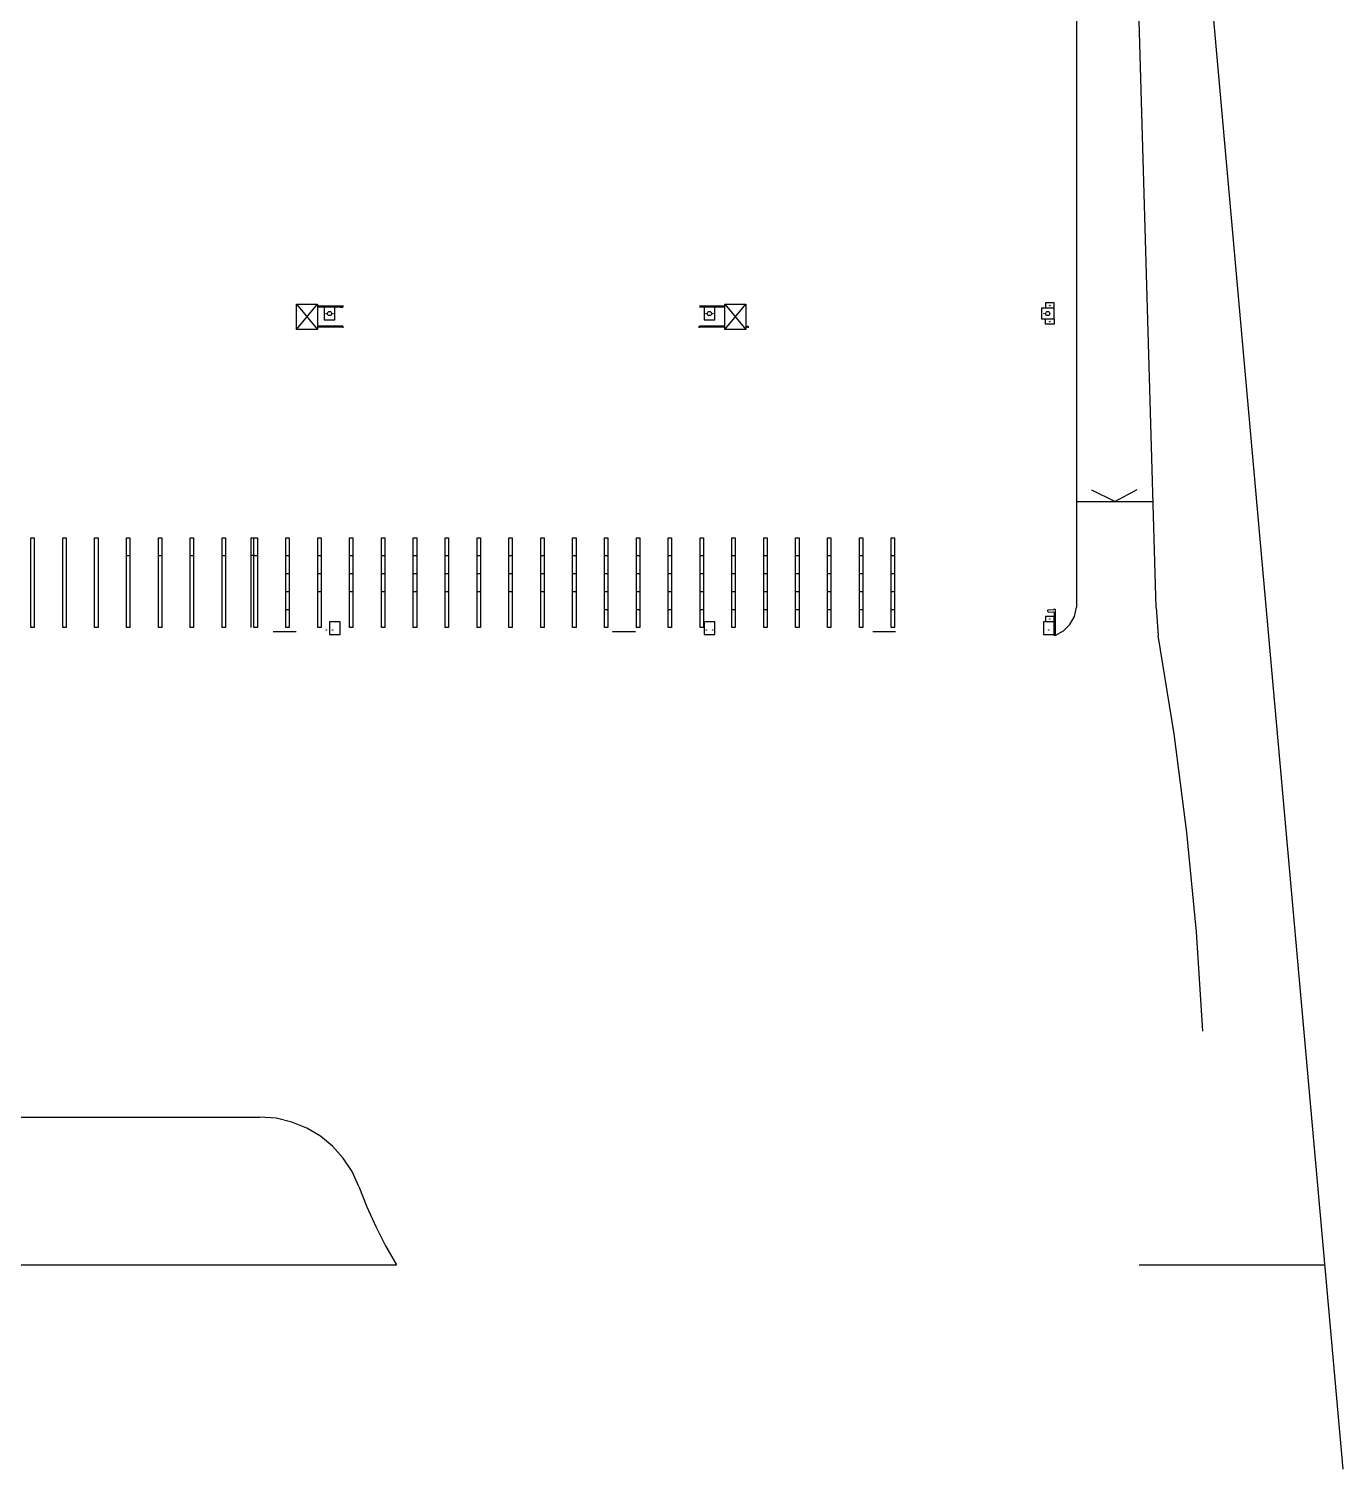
# Model space of a CAD drawing. Header units: metres. Extents: x 2 to 323, y -2 to 254.
# Drawn here: x 261 to 323.3, y -2.1 to 66.1 of the extents above; entities that cross this region are included whole.
import ezdxf

# ---------------------------------------------------------------- set-up
doc = ezdxf.new("R2010")
doc.units = ezdxf.units.M
for name, color, linetype in [('0-EST CORTE', 7, 'Continuous'), ('0-MUROS EXISTENTES', 7, 'Continuous'), ('0-PROYECCIONES', 7, 'Continuous'), ('0-VISTA-005', 7, 'Continuous'), ('0-VISTA-015', 7, 'Continuous'), ('00', 7, 'Continuous'), ('racks', 7, 'Continuous')]:
    doc.layers.add(name, color=color, linetype=linetype)

msp = doc.modelspace()

# ---------------------------------------------------------------- linework, layer by layer
at = {"layer": '0-EST CORTE'}
for points in [[(275.046, 52.931), (275.046, 52.331), (275.546, 52.331), (275.546, 52.931), (275.046, 52.931)], [(275.046, 52.931), (275.046, 52.331), (275.546, 52.331), (275.546, 52.931), (275.046, 52.931)], [(275.136, 52.631), (275.135, 52.627), (275.133, 52.624), (275.129, 52.622), (275.126, 52.621), (275.122, 52.622), (275.119, 52.624), (275.116, 52.627), (275.116, 52.631), (275.116, 52.635), (275.119, 52.638), (275.122, 52.64), (275.126, 52.641), (275.129, 52.64), (275.133, 52.638), (275.135, 52.635), (275.136, 52.631)], [(275.136, 52.631), (275.135, 52.627), (275.133, 52.624), (275.129, 52.622), (275.126, 52.621), (275.122, 52.622), (275.119, 52.624), (275.116, 52.627), (275.116, 52.631), (275.116, 52.635), (275.119, 52.638), (275.122, 52.64), (275.126, 52.641), (275.129, 52.64), (275.133, 52.638), (275.135, 52.635), (275.136, 52.631)], [(275.396, 52.631), (275.388, 52.592), (275.366, 52.56), (275.335, 52.539), (275.296, 52.531), (275.257, 52.539), (275.225, 52.56), (275.203, 52.592), (275.196, 52.631), (275.203, 52.67), (275.225, 52.701), (275.257, 52.723), (275.296, 52.731), (275.335, 52.723), (275.366, 52.701), (275.388, 52.67), (275.396, 52.631)], [(275.396, 52.631), (275.388, 52.592), (275.366, 52.56), (275.335, 52.539), (275.296, 52.531), (275.257, 52.539), (275.225, 52.56), (275.203, 52.592), (275.196, 52.631), (275.203, 52.67), (275.225, 52.701), (275.257, 52.723), (275.296, 52.731), (275.335, 52.723), (275.366, 52.701), (275.388, 52.67), (275.396, 52.631)], [(275.476, 52.631), (275.475, 52.627), (275.473, 52.624), (275.469, 52.622), (275.466, 52.621), (275.462, 52.622), (275.459, 52.624), (275.456, 52.627), (275.456, 52.631), (275.456, 52.635), (275.459, 52.638), (275.462, 52.64), (275.466, 52.641), (275.469, 52.64), (275.473, 52.638), (275.475, 52.635), (275.476, 52.631)], [(275.476, 52.631), (275.475, 52.627), (275.473, 52.624), (275.469, 52.622), (275.466, 52.621), (275.462, 52.622), (275.459, 52.624), (275.456, 52.627), (275.456, 52.631), (275.456, 52.635), (275.459, 52.638), (275.462, 52.64), (275.466, 52.641), (275.469, 52.64), (275.473, 52.638), (275.475, 52.635), (275.476, 52.631)], [(293.046, 52.931), (293.046, 52.331), (293.546, 52.331), (293.546, 52.931), (293.046, 52.931)], [(293.046, 52.931), (293.046, 52.331), (293.546, 52.331), (293.546, 52.931), (293.046, 52.931)], [(293.136, 52.631), (293.135, 52.627), (293.133, 52.624), (293.129, 52.622), (293.126, 52.621), (293.122, 52.622), (293.119, 52.624), (293.116, 52.627), (293.116, 52.631), (293.116, 52.635), (293.119, 52.638), (293.122, 52.64), (293.126, 52.641), (293.129, 52.64), (293.133, 52.638), (293.135, 52.635), (293.136, 52.631)], [(293.136, 52.631), (293.135, 52.627), (293.133, 52.624), (293.129, 52.622), (293.126, 52.621), (293.122, 52.622), (293.119, 52.624), (293.116, 52.627), (293.116, 52.631), (293.116, 52.635), (293.119, 52.638), (293.122, 52.64), (293.126, 52.641), (293.129, 52.64), (293.133, 52.638), (293.135, 52.635), (293.136, 52.631)], [(293.396, 52.631), (293.388, 52.592), (293.366, 52.56), (293.335, 52.539), (293.296, 52.531), (293.257, 52.539), (293.225, 52.56), (293.203, 52.592), (293.196, 52.631), (293.203, 52.67), (293.225, 52.701), (293.257, 52.723), (293.296, 52.731), (293.335, 52.723), (293.366, 52.701), (293.388, 52.67), (293.396, 52.631)], [(293.396, 52.631), (293.388, 52.592), (293.366, 52.56), (293.335, 52.539), (293.296, 52.531), (293.257, 52.539), (293.225, 52.56), (293.203, 52.592), (293.196, 52.631), (293.203, 52.67), (293.225, 52.701), (293.257, 52.723), (293.296, 52.731), (293.335, 52.723), (293.366, 52.701), (293.388, 52.67), (293.396, 52.631)], [(293.476, 52.631), (293.475, 52.627), (293.473, 52.624), (293.469, 52.622), (293.466, 52.621), (293.462, 52.622), (293.459, 52.624), (293.456, 52.627), (293.456, 52.631), (293.456, 52.635), (293.459, 52.638), (293.462, 52.64), (293.466, 52.641), (293.469, 52.64), (293.473, 52.638), (293.475, 52.635), (293.476, 52.631)], [(293.476, 52.631), (293.475, 52.627), (293.473, 52.624), (293.469, 52.622), (293.466, 52.621), (293.462, 52.622), (293.459, 52.624), (293.456, 52.627), (293.456, 52.631), (293.456, 52.635), (293.459, 52.638), (293.462, 52.64), (293.466, 52.641), (293.469, 52.64), (293.473, 52.638), (293.475, 52.635), (293.476, 52.631)], [(309.026, 52.881), (309.026, 52.381), (309.626, 52.381), (309.626, 52.881), (309.026, 52.881)], [(309.026, 52.881), (309.026, 52.381), (309.626, 52.381), (309.626, 52.881), (309.026, 52.881)], [(309.166, 52.631), (309.165, 52.627), (309.163, 52.624), (309.159, 52.622), (309.156, 52.621), (309.152, 52.622), (309.149, 52.624), (309.146, 52.627), (309.146, 52.631), (309.146, 52.635), (309.149, 52.638), (309.152, 52.64), (309.156, 52.641), (309.159, 52.64), (309.163, 52.638), (309.165, 52.635), (309.166, 52.631)], [(309.166, 52.631), (309.165, 52.627), (309.163, 52.624), (309.159, 52.622), (309.156, 52.621), (309.152, 52.622), (309.149, 52.624), (309.146, 52.627), (309.146, 52.631), (309.146, 52.635), (309.149, 52.638), (309.152, 52.64), (309.156, 52.641), (309.159, 52.64), (309.163, 52.638), (309.165, 52.635), (309.166, 52.631)], [(309.426, 52.631), (309.418, 52.592), (309.396, 52.56), (309.365, 52.539), (309.326, 52.531), (309.287, 52.539), (309.255, 52.56), (309.233, 52.592), (309.226, 52.631), (309.233, 52.67), (309.255, 52.701), (309.287, 52.723), (309.326, 52.731), (309.365, 52.723), (309.396, 52.701), (309.418, 52.67), (309.426, 52.631)], [(309.426, 52.631), (309.418, 52.592), (309.396, 52.56), (309.365, 52.539), (309.326, 52.531), (309.287, 52.539), (309.255, 52.56), (309.233, 52.592), (309.226, 52.631), (309.233, 52.67), (309.255, 52.701), (309.287, 52.723), (309.326, 52.731), (309.365, 52.723), (309.396, 52.701), (309.418, 52.67), (309.426, 52.631)], [(309.436, 53.011), (309.435, 53.007), (309.433, 53.004), (309.429, 53.002), (309.426, 53.001), (309.422, 53.002), (309.419, 53.004), (309.416, 53.007), (309.416, 53.011), (309.416, 53.015), (309.419, 53.018), (309.422, 53.02), (309.426, 53.021), (309.429, 53.02), (309.433, 53.018), (309.435, 53.015), (309.436, 53.011)], [(309.436, 53.011), (309.435, 53.007), (309.433, 53.004), (309.429, 53.002), (309.426, 53.001), (309.422, 53.002), (309.419, 53.004), (309.416, 53.007), (309.416, 53.011), (309.416, 53.015), (309.419, 53.018), (309.422, 53.02), (309.426, 53.021), (309.429, 53.02), (309.433, 53.018), (309.435, 53.015), (309.436, 53.011)], [(309.436, 52.251), (309.435, 52.247), (309.433, 52.244), (309.429, 52.242), (309.426, 52.241), (309.422, 52.242), (309.419, 52.244), (309.416, 52.247), (309.416, 52.251), (309.416, 52.255), (309.419, 52.258), (309.422, 52.26), (309.426, 52.261), (309.429, 52.26), (309.433, 52.258), (309.435, 52.255), (309.436, 52.251)], [(309.436, 52.251), (309.435, 52.247), (309.433, 52.244), (309.429, 52.242), (309.426, 52.241), (309.422, 52.242), (309.419, 52.244), (309.416, 52.247), (309.416, 52.251), (309.416, 52.255), (309.419, 52.258), (309.422, 52.26), (309.426, 52.261), (309.429, 52.26), (309.433, 52.258), (309.435, 52.255), (309.436, 52.251)], [(275.156, 37.631), (275.155, 37.627), (275.153, 37.624), (275.149, 37.622), (275.146, 37.621), (275.142, 37.622), (275.139, 37.624), (275.136, 37.627), (275.136, 37.631), (275.136, 37.635), (275.139, 37.638), (275.142, 37.64), (275.146, 37.641), (275.149, 37.64), (275.153, 37.638), (275.155, 37.635), (275.156, 37.631)], [(275.156, 37.631), (275.155, 37.627), (275.153, 37.624), (275.149, 37.622), (275.146, 37.621), (275.142, 37.622), (275.139, 37.624), (275.136, 37.627), (275.136, 37.631), (275.136, 37.635), (275.139, 37.638), (275.142, 37.64), (275.146, 37.641), (275.149, 37.64), (275.153, 37.638), (275.155, 37.635), (275.156, 37.631)], [(275.296, 38.031), (275.296, 37.431), (275.796, 37.431), (275.796, 38.031), (275.296, 38.031)], [(275.296, 38.031), (275.296, 37.431), (275.796, 37.431), (275.796, 38.031), (275.296, 38.031)], [(275.456, 37.631), (275.455, 37.627), (275.453, 37.624), (275.449, 37.622), (275.446, 37.621), (275.442, 37.622), (275.439, 37.624), (275.436, 37.627), (275.436, 37.631), (275.436, 37.635), (275.439, 37.638), (275.442, 37.64), (275.446, 37.641), (275.449, 37.64), (275.453, 37.638), (275.455, 37.635), (275.456, 37.631)], [(275.456, 37.631), (275.455, 37.627), (275.453, 37.624), (275.449, 37.622), (275.446, 37.621), (275.442, 37.622), (275.439, 37.624), (275.436, 37.627), (275.436, 37.631), (275.436, 37.635), (275.439, 37.638), (275.442, 37.64), (275.446, 37.641), (275.449, 37.64), (275.453, 37.638), (275.455, 37.635), (275.456, 37.631)], [(293.046, 38.031), (293.046, 37.431), (293.546, 37.431), (293.546, 38.031), (293.046, 38.031)], [(293.046, 38.031), (293.046, 37.431), (293.546, 37.431), (293.546, 38.031), (293.046, 38.031)], [(293.156, 37.631), (293.155, 37.627), (293.153, 37.624), (293.149, 37.622), (293.146, 37.621), (293.142, 37.622), (293.139, 37.624), (293.136, 37.627), (293.136, 37.631), (293.136, 37.635), (293.139, 37.638), (293.142, 37.64), (293.146, 37.641), (293.149, 37.64), (293.153, 37.638), (293.155, 37.635), (293.156, 37.631)], [(293.156, 37.631), (293.155, 37.627), (293.153, 37.624), (293.149, 37.622), (293.146, 37.621), (293.142, 37.622), (293.139, 37.624), (293.136, 37.627), (293.136, 37.631), (293.136, 37.635), (293.139, 37.638), (293.142, 37.64), (293.146, 37.641), (293.149, 37.64), (293.153, 37.638), (293.155, 37.635), (293.156, 37.631)], [(293.456, 37.631), (293.455, 37.627), (293.453, 37.624), (293.449, 37.622), (293.446, 37.621), (293.442, 37.622), (293.439, 37.624), (293.436, 37.627), (293.436, 37.631), (293.436, 37.635), (293.439, 37.638), (293.442, 37.64), (293.446, 37.641), (293.449, 37.64), (293.453, 37.638), (293.455, 37.635), (293.456, 37.631)], [(293.456, 37.631), (293.455, 37.627), (293.453, 37.624), (293.449, 37.622), (293.446, 37.621), (293.442, 37.622), (293.439, 37.624), (293.436, 37.627), (293.436, 37.631), (293.436, 37.635), (293.439, 37.638), (293.442, 37.64), (293.446, 37.641), (293.449, 37.64), (293.453, 37.638), (293.455, 37.635), (293.456, 37.631)], [(309.126, 38.031), (309.126, 37.431), (309.626, 37.431), (309.626, 38.031), (309.126, 38.031)], [(309.126, 38.031), (309.126, 37.431), (309.626, 37.431), (309.626, 38.031), (309.126, 38.031)], [(309.386, 37.631), (309.385, 37.627), (309.383, 37.624), (309.379, 37.622), (309.376, 37.621), (309.372, 37.622), (309.369, 37.624), (309.366, 37.627), (309.366, 37.631), (309.366, 37.635), (309.369, 37.638), (309.372, 37.64), (309.376, 37.641), (309.379, 37.64), (309.383, 37.638), (309.385, 37.635), (309.386, 37.631)], [(309.386, 37.631), (309.385, 37.627), (309.383, 37.624), (309.379, 37.622), (309.376, 37.621), (309.372, 37.622), (309.369, 37.624), (309.366, 37.627), (309.366, 37.631), (309.366, 37.635), (309.369, 37.638), (309.372, 37.64), (309.376, 37.641), (309.379, 37.64), (309.383, 37.638), (309.385, 37.635), (309.386, 37.631)], [(309.436, 38.161), (309.435, 38.157), (309.433, 38.154), (309.429, 38.152), (309.426, 38.151), (309.422, 38.152), (309.419, 38.154), (309.416, 38.157), (309.416, 38.161), (309.416, 38.165), (309.419, 38.168), (309.422, 38.17), (309.426, 38.171), (309.429, 38.17), (309.433, 38.168), (309.435, 38.165), (309.436, 38.161)], [(309.436, 38.161), (309.435, 38.157), (309.433, 38.154), (309.429, 38.152), (309.426, 38.151), (309.422, 38.152), (309.419, 38.154), (309.416, 38.157), (309.416, 38.161), (309.416, 38.165), (309.419, 38.168), (309.422, 38.17), (309.426, 38.171), (309.429, 38.17), (309.433, 38.168), (309.435, 38.165), (309.436, 38.161)]]:
    msp.add_lwpolyline(points, close=True, dxfattribs=at)
for points in [[(309.626, 52.881), (309.626, 53.131), (309.226, 53.131), (309.226, 52.881)], [(309.626, 52.881), (309.626, 53.131), (309.226, 53.131), (309.226, 52.881)], [(309.626, 52.381), (309.626, 52.131), (309.226, 52.131), (309.226, 52.381)], [(309.626, 52.381), (309.626, 52.131), (309.226, 52.131), (309.226, 52.381)], [(309.626, 38.031), (309.626, 38.281), (309.226, 38.281), (309.226, 38.031)], [(309.626, 38.031), (309.626, 38.281), (309.226, 38.281), (309.226, 38.031)]]:
    msp.add_lwpolyline(points, dxfattribs=at)
at = {"layer": '0-MUROS EXISTENTES'}
for p, q in [((309.352, 38.6), (309.332, 38.58)), ((309.352, 38.6), (309.332, 38.58)), ((309.332, 38.51), (309.332, 38.58)), ((309.332, 38.51), (309.332, 38.58)), ((309.352, 38.49), (309.332, 38.51)), ((309.352, 38.49), (309.332, 38.51)), ((309.352, 38.6), (309.601, 38.61)), ((309.352, 38.6), (309.601, 38.61)), ((309.352, 38.49), (309.601, 38.48)), ((309.352, 38.49), (309.601, 38.48)), ((309.626, 38.63), (309.601, 38.61)), ((309.626, 38.63), (309.601, 38.61)), ((309.626, 38.46), (309.601, 38.48)), ((309.626, 38.46), (309.601, 38.48)), ((309.626, 38.63), (309.677, 38.63)), ((309.626, 38.63), (309.677, 38.63)), ((309.626, 38.46), (309.626, 37.38)), ((309.626, 38.46), (309.626, 37.38)), ((309.677, 38.63), (309.677, 37.38)), ((309.677, 38.63), (309.677, 37.38)), ((309.677, 37.38), (309.626, 37.38)), ((309.677, 37.38), (309.626, 37.38))]:
    msp.add_line(p, q, dxfattribs=at)
at = {"layer": '0-PROYECCIONES'}
for p, q in [((272.626, 37.561), (273.706, 37.561)), ((272.626, 37.561), (273.706, 37.561)), ((288.706, 37.561), (289.786, 37.561)), ((288.706, 37.561), (289.786, 37.561)), ((301.036, 37.561), (302.116, 37.561)), ((301.036, 37.561), (302.116, 37.561))]:
    msp.add_line(p, q, dxfattribs=at)
at = {"layer": '0-VISTA-005'}
for q in [(311.416, 44.27), (313.573, 44.301)]:
    msp.add_line((312.503, 43.725), q, dxfattribs=at)
at = {"layer": '0-VISTA-015'}
for p, q in [((310.689, 87.828), (310.689, 38.721)), ((310.689, 87.828), (310.689, 38.721)), ((314.464, 38.692), (313.189, 82.581)), ((314.464, 38.692), (313.189, 82.581)), ((310.689, 43.721), (314.318, 43.721)), ((310.689, 43.721), (314.318, 43.721)), ((314.464, 38.692), (314.562, 37.38)), ((314.464, 38.692), (314.562, 37.38)), ((167.596, 14.561), (271.989, 14.561)), ((167.596, 14.561), (271.989, 14.561)), ((237.708, 7.561), (278.467, 7.561)), ((237.708, 7.561), (278.467, 7.561))]:
    msp.add_line(p, q, dxfattribs=at)
for points in [[(309.677, 37.38), (310.07, 37.592), (310.381, 37.9), (310.593, 38.284), (310.689, 38.721)], [(309.677, 37.38), (310.07, 37.592), (310.381, 37.9), (310.593, 38.284), (310.689, 38.721)], [(316.677, 18.63), (316.376, 23.341), (315.923, 28.039), (315.318, 32.72), (314.562, 37.38)], [(316.677, 18.63), (316.376, 23.341), (315.923, 28.039), (315.318, 32.72), (314.562, 37.38)], [(276.689, 11.264), (276.368, 11.974), (275.948, 12.614), (275.442, 13.177), (274.859, 13.654), (274.212, 14.039), (273.51, 14.324), (272.765, 14.5), (271.989, 14.561)], [(276.689, 11.264), (276.368, 11.974), (275.948, 12.614), (275.442, 13.177), (274.859, 13.654), (274.212, 14.039), (273.51, 14.324), (272.765, 14.5), (271.989, 14.561)], [(276.689, 11.264), (277.064, 10.306), (277.486, 9.368), (277.954, 8.452), (278.467, 7.561)], [(276.689, 11.264), (277.064, 10.306), (277.486, 9.368), (277.954, 8.452), (278.467, 7.561)]]:
    msp.add_lwpolyline(points, dxfattribs=at)
at = {"layer": '00'}
for p, q in [((323.329, -2.126), (314.847, 92.998)), ((323.329, -2.126), (314.847, 92.998)), ((313.668, 7.561), (322.466, 7.561)), ((313.668, 7.561), (322.466, 7.561))]:
    msp.add_line(p, q, dxfattribs=at)
at = {"layer": 'racks'}
for p, q in [((273.722, 51.882), (274.722, 53.082)), ((273.722, 53.082), (274.722, 51.882)), ((275.92, 52.981), (274.722, 52.981)), ((275.92, 52.931), (274.722, 52.931)), ((294.022, 52.981), (292.824, 52.981)), ((294.022, 52.931), (292.824, 52.931)), ((294.022, 53.082), (295.022, 51.882)), ((294.022, 51.882), (295.022, 53.082)), ((275.92, 52.034), (274.722, 52.034)), ((275.92, 51.984), (274.722, 51.984)), ((294.022, 52.034), (292.824, 52.034)), ((294.022, 51.984), (292.824, 51.984)), ((271.574, 41.961), (271.574, 42.011)), ((271.574, 42.011), (271.714, 42.011)), ((271.574, 37.761), (271.574, 42.011)), ((271.574, 42.011), (271.714, 42.011)), ((265.674, 41.161), (265.754, 41.161)), ((265.674, 41.161), (265.754, 41.161)), ((265.674, 41.161), (265.834, 41.161)), ((267.184, 41.161), (267.264, 41.161)), ((267.184, 41.161), (267.264, 41.161)), ((267.184, 41.161), (267.344, 41.161)), ((268.694, 41.161), (268.774, 41.161)), ((268.694, 41.161), (268.774, 41.161)), ((268.694, 41.161), (268.854, 41.161)), ((270.204, 41.161), (270.284, 41.161)), ((270.204, 41.161), (270.284, 41.161)), ((270.204, 41.161), (270.364, 41.161)), ((271.714, 41.161), (271.574, 41.161)), ((271.714, 41.161), (271.794, 41.161)), ((271.714, 41.161), (271.794, 41.161)), ((271.714, 41.161), (271.874, 41.161)), ((271.714, 41.161), (271.794, 41.161)), ((271.714, 41.161), (271.794, 41.161)), ((271.714, 41.161), (271.874, 41.161)), ((273.224, 41.161), (273.304, 41.161)), ((273.224, 41.161), (273.304, 41.161)), ((273.224, 41.161), (273.384, 41.161)), ((274.734, 41.161), (274.814, 41.161)), ((274.734, 41.161), (274.814, 41.161)), ((274.734, 41.161), (274.894, 41.161)), ((276.244, 41.161), (276.324, 41.161)), ((276.244, 41.161), (276.324, 41.161)), ((276.244, 41.161), (276.404, 41.161)), ((277.754, 41.161), (277.834, 41.161)), ((277.754, 41.161), (277.834, 41.161)), ((277.754, 41.161), (277.914, 41.161)), ((279.264, 41.161), (279.344, 41.161)), ((279.264, 41.161), (279.344, 41.161)), ((279.264, 41.161), (279.424, 41.161)), ((280.774, 41.161), (280.854, 41.161)), ((280.774, 41.161), (280.854, 41.161)), ((280.774, 41.161), (280.934, 41.161)), ((282.284, 41.161), (282.364, 41.161)), ((282.284, 41.161), (282.364, 41.161)), ((282.284, 41.161), (282.444, 41.161)), ((283.794, 41.161), (283.874, 41.161)), ((283.794, 41.161), (283.874, 41.161)), ((283.794, 41.161), (283.954, 41.161)), ((285.304, 41.161), (285.384, 41.161)), ((285.304, 41.161), (285.384, 41.161)), ((285.304, 41.161), (285.464, 41.161)), ((286.814, 41.161), (286.894, 41.161)), ((286.814, 41.161), (286.894, 41.161)), ((286.814, 41.161), (286.974, 41.161)), ((288.323, 41.161), (288.403, 41.161)), ((288.323, 41.161), (288.403, 41.161)), ((288.323, 41.161), (288.483, 41.161)), ((289.833, 41.161), (289.913, 41.161)), ((289.833, 41.161), (289.913, 41.161)), ((289.833, 41.161), (289.993, 41.161)), ((291.343, 41.161), (291.423, 41.161)), ((291.343, 41.161), (291.423, 41.161)), ((291.343, 41.161), (291.503, 41.161)), ((292.853, 41.161), (292.933, 41.161)), ((292.853, 41.161), (292.933, 41.161)), ((292.853, 41.161), (293.013, 41.161)), ((294.363, 41.161), (294.443, 41.161)), ((294.363, 41.161), (294.443, 41.161)), ((294.363, 41.161), (294.523, 41.161)), ((295.873, 41.161), (295.953, 41.161)), ((295.873, 41.161), (295.953, 41.161)), ((295.873, 41.161), (296.033, 41.161)), ((297.383, 41.161), (297.463, 41.161)), ((297.383, 41.161), (297.463, 41.161)), ((297.383, 41.161), (297.543, 41.161)), ((298.893, 41.161), (298.973, 41.161)), ((298.893, 41.161), (298.973, 41.161)), ((298.893, 41.161), (299.053, 41.161)), ((300.403, 41.161), (300.483, 41.161)), ((300.403, 41.161), (300.483, 41.161)), ((300.403, 41.161), (300.563, 41.161)), ((301.914, 41.161), (301.994, 41.161)), ((301.914, 41.161), (301.994, 41.161)), ((301.914, 41.161), (302.074, 41.161)), ((273.224, 40.311), (273.304, 40.311)), ((273.224, 40.311), (273.304, 40.311)), ((273.224, 40.311), (273.384, 40.311)), ((274.734, 40.311), (274.814, 40.311)), ((274.734, 40.311), (274.814, 40.311)), ((274.734, 40.311), (274.894, 40.311)), ((276.244, 40.311), (276.324, 40.311)), ((276.244, 40.311), (276.324, 40.311)), ((276.244, 40.311), (276.404, 40.311)), ((277.754, 40.311), (277.834, 40.311)), ((277.754, 40.311), (277.834, 40.311)), ((277.754, 40.311), (277.914, 40.311)), ((279.264, 40.311), (279.344, 40.311)), ((279.264, 40.311), (279.344, 40.311)), ((279.264, 40.311), (279.424, 40.311)), ((280.774, 40.311), (280.854, 40.311)), ((280.774, 40.311), (280.854, 40.311)), ((280.774, 40.311), (280.934, 40.311)), ((282.284, 40.311), (282.364, 40.311)), ((282.284, 40.311), (282.364, 40.311)), ((282.284, 40.311), (282.444, 40.311)), ((283.794, 40.311), (283.874, 40.311)), ((283.794, 40.311), (283.874, 40.311)), ((283.794, 40.311), (283.954, 40.311)), ((285.304, 40.311), (285.384, 40.311)), ((285.304, 40.311), (285.384, 40.311)), ((285.304, 40.311), (285.464, 40.311)), ((286.814, 40.311), (286.894, 40.311)), ((286.814, 40.311), (286.894, 40.311)), ((286.814, 40.311), (286.974, 40.311)), ((288.323, 40.311), (288.403, 40.311)), ((288.323, 40.311), (288.403, 40.311)), ((288.323, 40.311), (288.483, 40.311)), ((289.833, 40.311), (289.913, 40.311)), ((289.833, 40.311), (289.913, 40.311)), ((289.833, 40.311), (289.993, 40.311)), ((291.343, 40.311), (291.423, 40.311)), ((291.343, 40.311), (291.423, 40.311)), ((291.343, 40.311), (291.503, 40.311)), ((292.853, 40.311), (292.933, 40.311)), ((292.853, 40.311), (292.933, 40.311)), ((292.853, 40.311), (293.013, 40.311)), ((294.363, 40.311), (294.443, 40.311)), ((294.363, 40.311), (294.443, 40.311)), ((294.363, 40.311), (294.523, 40.311)), ((295.873, 40.311), (295.953, 40.311)), ((295.873, 40.311), (295.953, 40.311)), ((295.873, 40.311), (296.033, 40.311)), ((297.383, 40.311), (297.463, 40.311)), ((297.383, 40.311), (297.463, 40.311)), ((297.383, 40.311), (297.543, 40.311)), ((298.893, 40.311), (298.973, 40.311)), ((298.893, 40.311), (298.973, 40.311)), ((298.893, 40.311), (299.053, 40.311)), ((300.403, 40.311), (300.483, 40.311)), ((300.403, 40.311), (300.483, 40.311)), ((300.403, 40.311), (300.563, 40.311)), ((301.914, 40.311), (301.994, 40.311)), ((301.914, 40.311), (301.994, 40.311)), ((301.914, 40.311), (302.074, 40.311)), ((273.224, 39.461), (273.344, 39.461)), ((273.224, 39.461), (273.384, 39.461)), ((274.734, 39.461), (274.854, 39.461)), ((274.734, 39.461), (274.894, 39.461)), ((276.244, 39.461), (276.364, 39.461)), ((276.244, 39.461), (276.404, 39.461)), ((277.754, 39.461), (277.874, 39.461)), ((277.754, 39.461), (277.914, 39.461)), ((279.264, 39.461), (279.384, 39.461)), ((279.264, 39.461), (279.424, 39.461)), ((280.774, 39.461), (280.894, 39.461)), ((280.774, 39.461), (280.934, 39.461)), ((282.284, 39.461), (282.404, 39.461)), ((282.284, 39.461), (282.444, 39.461)), ((283.794, 39.461), (283.914, 39.461)), ((283.794, 39.461), (283.954, 39.461)), ((285.304, 39.461), (285.424, 39.461)), ((285.304, 39.461), (285.464, 39.461)), ((286.814, 39.461), (286.934, 39.461)), ((286.814, 39.461), (286.974, 39.461)), ((288.323, 39.461), (288.443, 39.461)), ((288.323, 39.461), (288.483, 39.461)), ((289.833, 39.461), (289.953, 39.461)), ((289.833, 39.461), (289.993, 39.461)), ((291.343, 39.461), (291.463, 39.461)), ((291.343, 39.461), (291.503, 39.461)), ((292.853, 39.461), (292.973, 39.461)), ((292.853, 39.461), (293.013, 39.461)), ((294.363, 39.461), (294.483, 39.461)), ((294.363, 39.461), (294.523, 39.461)), ((295.873, 39.461), (295.993, 39.461)), ((295.873, 39.461), (296.033, 39.461)), ((297.383, 39.461), (297.503, 39.461)), ((297.383, 39.461), (297.543, 39.461)), ((298.893, 39.461), (299.013, 39.461)), ((298.893, 39.461), (299.053, 39.461)), ((300.403, 39.461), (300.523, 39.461)), ((300.403, 39.461), (300.563, 39.461)), ((301.914, 39.461), (302.034, 39.461)), ((301.914, 39.461), (302.074, 39.461)), ((273.224, 38.611), (273.304, 38.611)), ((273.224, 38.611), (273.304, 38.611)), ((273.224, 38.611), (273.384, 38.611)), ((288.323, 38.611), (288.403, 38.611)), ((288.323, 38.611), (288.403, 38.611)), ((288.323, 38.611), (288.483, 38.611)), ((289.833, 38.611), (289.913, 38.611)), ((289.833, 38.611), (289.913, 38.611)), ((289.833, 38.611), (289.993, 38.611)), ((291.343, 38.611), (291.423, 38.611)), ((291.343, 38.611), (291.423, 38.611)), ((291.343, 38.611), (291.503, 38.611)), ((292.853, 38.611), (292.933, 38.611)), ((292.853, 38.611), (292.933, 38.611)), ((292.853, 38.611), (293.013, 38.611)), ((294.363, 38.611), (294.443, 38.611)), ((294.363, 38.611), (294.443, 38.611)), ((294.363, 38.611), (294.523, 38.611)), ((295.873, 38.611), (295.953, 38.611)), ((295.873, 38.611), (295.953, 38.611)), ((295.873, 38.611), (296.033, 38.611)), ((297.383, 38.611), (297.463, 38.611)), ((297.383, 38.611), (297.463, 38.611)), ((297.383, 38.611), (297.543, 38.611)), ((298.893, 38.611), (298.973, 38.611)), ((298.893, 38.611), (298.973, 38.611)), ((298.893, 38.611), (299.053, 38.611)), ((300.403, 38.611), (300.483, 38.611)), ((300.403, 38.611), (300.483, 38.611)), ((300.403, 38.611), (300.563, 38.611)), ((301.914, 38.611), (301.994, 38.611)), ((301.914, 38.611), (301.994, 38.611)), ((301.914, 38.611), (302.074, 38.611))]:
    msp.add_line(p, q, dxfattribs=at)
for points in [[(273.722, 53.082), (274.722, 53.082), (274.722, 51.882), (273.722, 51.882), (273.722, 53.082)], [(275.923, 52.982), (275.923, 52.982), (275.922, 52.982), (275.922, 52.982), (275.922, 52.981), (275.922, 52.929), (275.92, 52.929), (275.92, 52.982), (275.92, 52.983), (275.921, 52.984), (275.921, 52.984), (275.922, 52.984), (275.96, 52.984), (275.96, 52.982), (275.923, 52.982)], [(294.022, 53.082), (295.022, 53.082), (295.022, 51.882), (294.022, 51.882), (294.022, 53.082)], [(275.923, 51.982), (275.923, 51.982), (275.922, 51.983), (275.922, 51.983), (275.922, 51.983), (275.922, 52.035), (275.92, 52.035), (275.92, 51.982), (275.92, 51.981), (275.921, 51.981), (275.921, 51.98), (275.922, 51.98), (275.96, 51.98), (275.96, 51.982), (275.923, 51.982)], [(292.821, 51.982), (292.821, 51.982), (292.822, 51.983), (292.822, 51.983), (292.822, 51.983), (292.822, 52.035), (292.824, 52.035), (292.824, 51.982), (292.824, 51.981), (292.823, 51.981), (292.823, 51.98), (292.822, 51.98), (292.784, 51.98), (292.784, 51.982), (292.821, 51.982)], [(295.123, 51.982), (295.123, 51.982), (295.122, 51.983), (295.122, 51.983), (295.122, 51.983), (295.122, 52.035), (295.12, 52.035), (295.12, 51.982), (295.12, 51.981), (295.121, 51.981), (295.121, 51.98), (295.122, 51.98), (295.16, 51.98), (295.16, 51.982), (295.123, 51.982)], [(261.304, 42.011), (261.304, 37.761), (261.144, 37.761), (261.144, 42.011), (261.304, 42.011)], [(262.814, 42.011), (262.814, 37.761), (262.654, 37.761), (262.654, 42.011), (262.814, 42.011)], [(264.324, 42.011), (264.324, 37.761), (264.164, 37.761), (264.164, 42.011), (264.324, 42.011)], [(265.834, 42.011), (265.834, 37.761), (265.674, 37.761), (265.674, 42.011), (265.834, 42.011)], [(267.344, 42.011), (267.344, 37.761), (267.184, 37.761), (267.184, 42.011), (267.344, 42.011)], [(268.854, 42.011), (268.854, 37.761), (268.694, 37.761), (268.694, 42.011), (268.854, 42.011)], [(270.364, 42.011), (270.364, 37.761), (270.204, 37.761), (270.204, 42.011), (270.364, 42.011)], [(271.874, 42.011), (271.874, 37.761), (271.714, 37.761), (271.714, 42.011), (271.874, 42.011)], [(273.384, 42.011), (273.384, 37.761), (273.224, 37.761), (273.224, 42.011), (273.384, 42.011)], [(274.894, 42.011), (274.894, 37.761), (274.734, 37.761), (274.734, 42.011), (274.894, 42.011)], [(276.404, 42.011), (276.404, 37.761), (276.244, 37.761), (276.244, 42.011), (276.404, 42.011)], [(277.914, 42.011), (277.914, 37.761), (277.754, 37.761), (277.754, 42.011), (277.914, 42.011)], [(279.424, 42.011), (279.424, 37.761), (279.264, 37.761), (279.264, 42.011), (279.424, 42.011)], [(280.934, 42.011), (280.934, 37.761), (280.774, 37.761), (280.774, 42.011), (280.934, 42.011)], [(282.444, 42.011), (282.444, 37.761), (282.284, 37.761), (282.284, 42.011), (282.444, 42.011)], [(283.954, 42.011), (283.954, 37.761), (283.794, 37.761), (283.794, 42.011), (283.954, 42.011)], [(285.464, 42.011), (285.464, 37.761), (285.304, 37.761), (285.304, 42.011), (285.464, 42.011)], [(286.974, 42.011), (286.974, 37.761), (286.814, 37.761), (286.814, 42.011), (286.974, 42.011)], [(288.483, 42.011), (288.483, 37.761), (288.323, 37.761), (288.323, 42.011), (288.483, 42.011)], [(289.993, 42.011), (289.993, 37.761), (289.833, 37.761), (289.833, 42.011), (289.993, 42.011)], [(291.503, 42.011), (291.503, 37.761), (291.343, 37.761), (291.343, 42.011), (291.503, 42.011)], [(293.013, 42.011), (293.013, 37.761), (292.853, 37.761), (292.853, 42.011), (293.013, 42.011)], [(294.523, 42.011), (294.523, 37.761), (294.363, 37.761), (294.363, 42.011), (294.523, 42.011)], [(296.033, 42.011), (296.033, 37.761), (295.873, 37.761), (295.873, 42.011), (296.033, 42.011)], [(297.543, 42.011), (297.543, 37.761), (297.383, 37.761), (297.383, 42.011), (297.543, 42.011)], [(299.053, 42.011), (299.053, 37.761), (298.893, 37.761), (298.893, 42.011), (299.053, 42.011)], [(300.563, 42.011), (300.563, 37.761), (300.403, 37.761), (300.403, 42.011), (300.563, 42.011)], [(302.074, 42.011), (302.074, 37.761), (301.914, 37.761), (301.914, 42.011), (302.074, 42.011)]]:
    msp.add_lwpolyline(points, close=True, dxfattribs=at)
for points in [[(275.822, 52.931), (275.92, 52.931), (275.92, 52.981), (275.822, 52.981)], [(275.822, 52.034), (275.92, 52.034), (275.92, 51.984), (275.822, 51.984)], [(292.922, 51.984), (292.824, 51.984), (292.824, 52.034), (292.922, 52.034)], [(295.022, 52.034), (295.12, 52.034), (295.12, 51.984), (295.022, 51.984)]]:
    msp.add_lwpolyline(points, dxfattribs=at)

doc.saveas('drawing.dxf')
